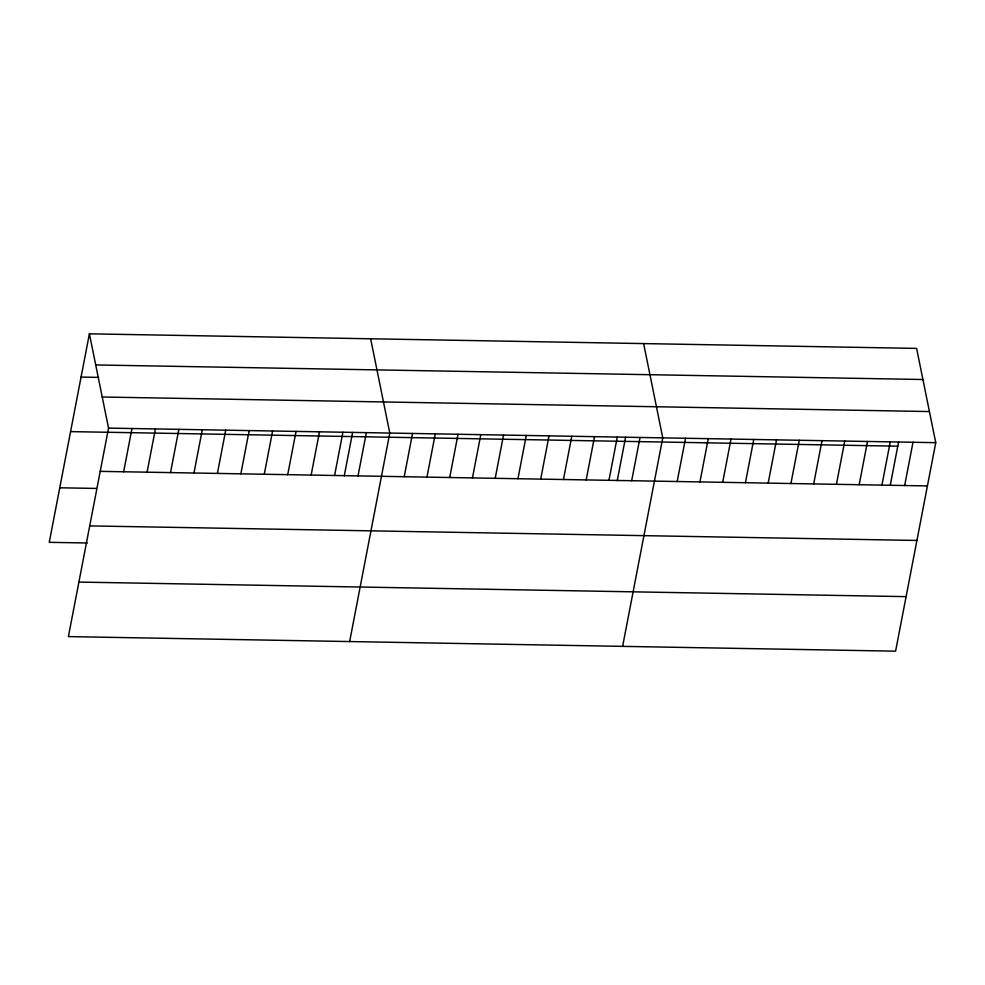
<?xml version="1.0" encoding="UTF-8"?>
<svg xmlns="http://www.w3.org/2000/svg" width="985" height="985" viewBox="0 0 985 985"><rect width="100%" height="100%" fill="white"/><g stroke="black" fill="none" stroke-linecap="round" stroke-linejoin="round"><path stroke-width="1.48" d="M89.401 333.829L108.547 428.106L68.396 636.605L895.599 651.171L935.75 442.671L916.604 348.394L89.401 333.829L49.25 542.329L87.333 542.994M123.654 471.778L131.978 428.524M147.085 472.184L155.421 428.931M170.528 472.603L178.851 429.349M193.971 473.009L202.294 429.755M217.402 473.428L225.737 430.174M240.845 473.834L249.168 430.593M264.275 474.253L272.611 430.999M287.719 474.659L296.042 431.418M311.149 475.078L319.485 431.824M334.592 475.484L342.915 432.243M344.245 475.89L352.605 432.477M358.023 475.903L366.358 432.649M349.65 641.555L389.789 433.068L370.643 338.791M404.219 476.715L412.543 433.462M426.961 477.109L435.296 433.868M449.714 477.516L458.037 434.262M472.455 477.91L480.791 434.668M495.209 478.316L503.532 435.062M517.95 478.71L526.285 435.469M540.703 479.116L549.027 435.863M563.457 479.51L571.78 436.269M586.198 479.917L594.521 436.663M608.952 480.311L617.275 437.069M617.226 480.692L625.586 437.278M631.693 480.717L640.028 437.463M622.619 646.357L662.77 437.869L643.624 343.593M677.188 481.517L685.523 438.263M699.941 481.924L708.264 438.67M722.682 482.318L731.018 439.064M745.436 482.724L753.759 439.47M768.189 483.118L776.512 439.864M790.93 483.524L799.266 440.27M813.684 483.918L822.007 440.677M836.425 484.325L844.761 441.071M859.179 484.719L867.502 441.477M881.92 485.125L890.255 441.871M890.206 485.506L898.566 442.08M904.673 485.519L912.996 442.277M95.717 364.942L922.92 379.508M81.066 377.083L98.648 377.39M102.231 397.004L929.434 411.558M108.547 428.106L935.75 442.671M70.575 431.615L897.778 446.18M100.211 471.359L927.427 485.925M59.753 487.797L96.37 488.437M89.709 525.891L916.924 540.457M78.898 582.073L906.101 596.639"/></g></svg>
